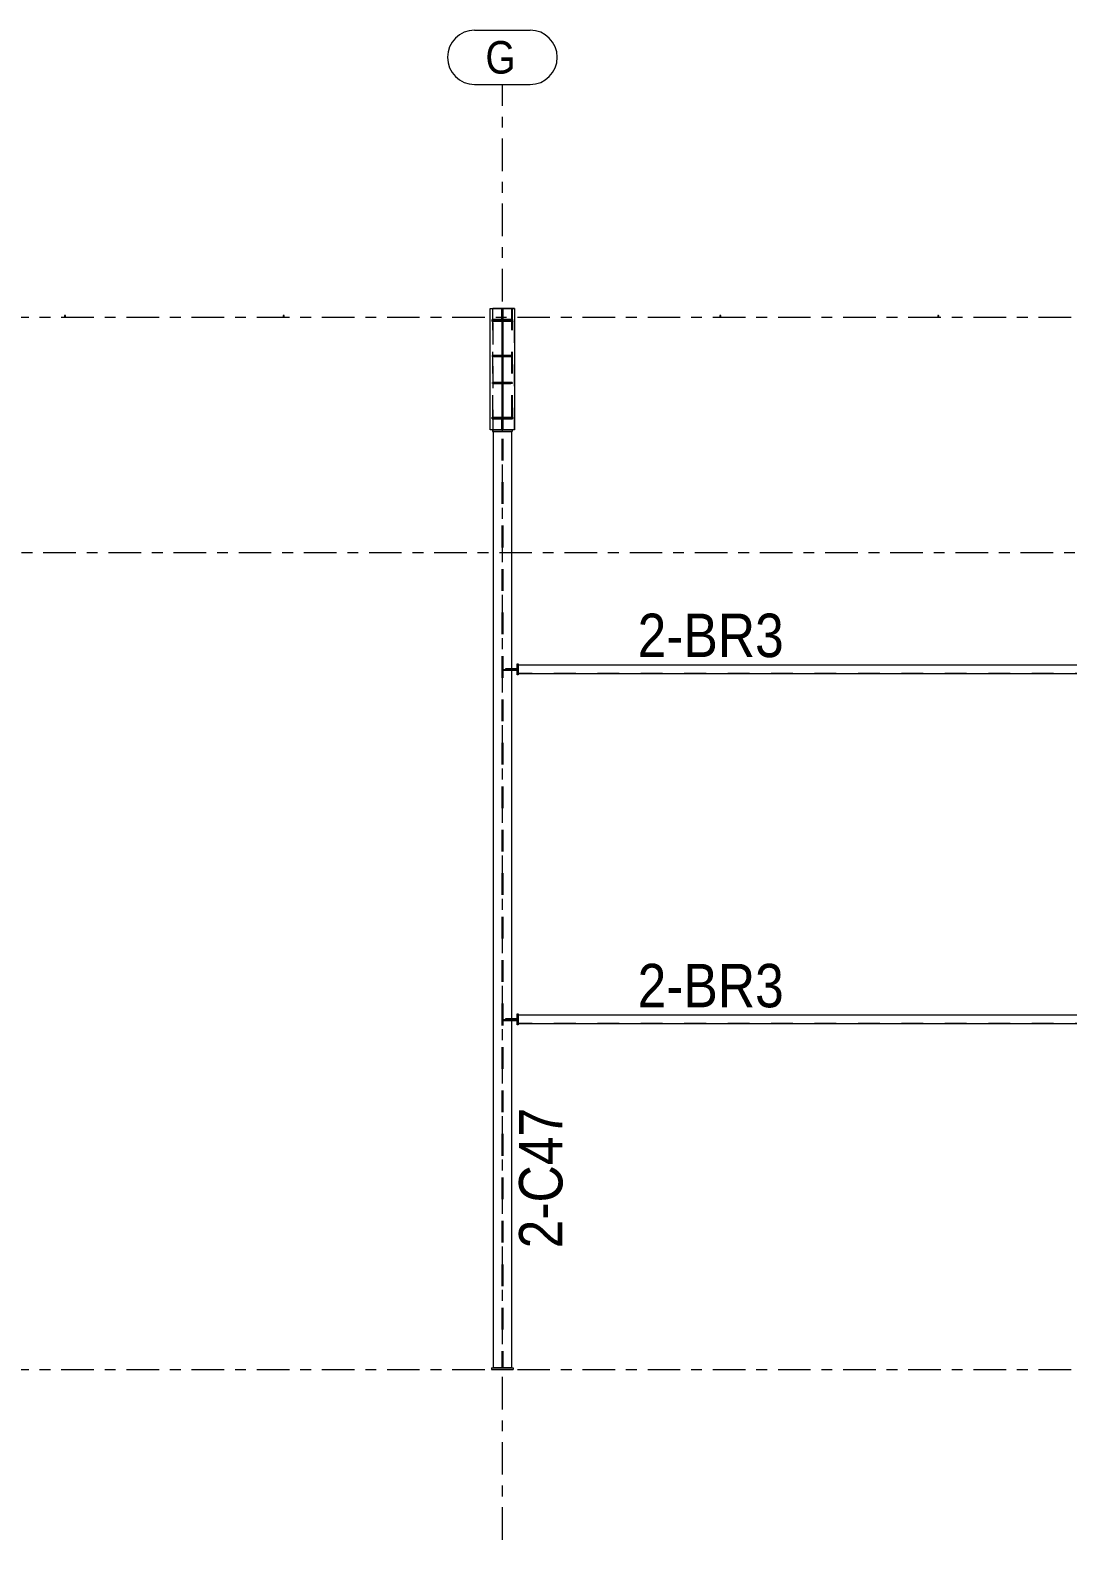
# Model space of a CAD drawing. Header units: millimetres. Extents: x -56 to 1115, y -311 to 509.
# Drawn here: x 626 to 721.6, y 226.4 to 365.3 of the extents above; entities that cross this region are included whole.
import ezdxf

# ---------------------------------------------------------------- set-up
doc = ezdxf.new("R2010")
doc.units = ezdxf.units.MM
for name, pattern in [('XKITLINE00', [0]), ('XKITLINE02', [4, 2, -2]), ('XKITLINE03', [6, 3, -1, 1, -1])]:
    doc.linetypes.add(name, pattern=pattern)
for name, color, linetype, lineweight in [('Part', 2, 'Continuous', 0), ('PartMark', 7, 'Continuous', 0), ('S-grid', 1, 'Continuous', 0)]:
    doc.layers.add(name, color=color, linetype=linetype, lineweight=lineweight)
doc.styles.add('ARIAL', font='ARIAL.TTF')

# ---------------------------------------------------------------- blocks, each defined once
blk = doc.blocks.new('*A131')
at = {"layer": 'Part'}
blk.add_hatch(color=3, dxfattribs=at).paths.add_polyline_path([(629.23, 339.07), (629.27, 339.05), (629.29, 339.02), (629.28, 338.98), (629.24, 338.97), (629.21, 338.98), (629.19, 339.01), (629.2, 339.05)], flags=17)
blk = doc.blocks.new('*A132')
at = {"layer": 'Part'}
blk.add_hatch(color=3, dxfattribs=at).paths.add_polyline_path([(649.37, 339.07), (649.41, 339.05), (649.43, 339.02), (649.42, 338.98), (649.38, 338.97), (649.35, 338.98), (649.33, 339.01), (649.34, 339.05)], flags=17)
blk = doc.blocks.new('*A133')
at = {"layer": 'Part'}
blk.add_hatch(color=3, dxfattribs=at).paths.add_polyline_path([(669.47, 329.43), (669.47, 329.62), (669.56, 329.62), (669.56, 329.43)], flags=17)
blk = doc.blocks.new('*A134')
at = {"layer": 'Part'}
blk.add_hatch(color=3, dxfattribs=at).paths.add_polyline_path([(669.55, 332.8), (669.55, 332.89), (670.23, 332.89), (670.23, 332.8)], flags=17)
blk = doc.blocks.new('*A135')
at = {"layer": 'Part'}
blk.add_hatch(color=3, dxfattribs=at).paths.add_polyline_path([(669.55, 335.3), (669.55, 335.39), (670.23, 335.39), (670.23, 335.3)], flags=17)
blk = doc.blocks.new('*A136')
at = {"layer": 'Part'}
blk.add_hatch(color=3, dxfattribs=at).paths.add_polyline_path([(668.8, 332.8), (668.8, 332.89), (669.48, 332.89), (669.48, 332.8)], flags=17)
blk = doc.blocks.new('*A137')
at = {"layer": 'Part'}
blk.add_hatch(color=3, dxfattribs=at).paths.add_polyline_path([(668.8, 335.3), (668.8, 335.39), (669.48, 335.39), (669.48, 335.3)], flags=17)
blk = doc.blocks.new('*A138')
at = {"layer": 'Part'}
blk.add_hatch(color=3, dxfattribs=at).paths.add_polyline_path([(669.47, 338.6), (669.47, 339.49), (669.56, 339.49), (669.56, 338.6)], flags=17)
blk = doc.blocks.new('*A155')
at = {"layer": 'Part'}
blk.add_hatch(color=3, dxfattribs=at).paths.add_polyline_path([(668.58, 329.62), (668.58, 329.71), (670.45, 329.71), (670.45, 329.62)], flags=17)
blk = doc.blocks.new('*A156')
at = {"layer": 'Part'}
blk.add_hatch(color=3, dxfattribs=at).paths.add_polyline_path([(668.58, 338.51), (668.58, 338.6), (670.45, 338.6), (670.45, 338.51)], flags=17)
blk = doc.blocks.new('*A157')
at = {"layer": 'Part'}
blk.add_hatch(color=3, dxfattribs=at).paths.add_polyline_path([(669.48, 329.71), (669.48, 338.51), (669.55, 338.51), (669.55, 329.71)], flags=17)
blk = doc.blocks.new('*A164')
at = {"layer": 'Part'}
blk.add_hatch(color=3, dxfattribs=at).paths.add_polyline_path([(689.58, 339.07), (689.62, 339.05), (689.64, 339.02), (689.62, 338.98), (689.59, 338.97), (689.55, 338.98), (689.54, 339.01), (689.55, 339.05)], flags=17)
blk = doc.blocks.new('*A165')
at = {"layer": 'Part'}
blk.add_hatch(color=3, dxfattribs=at).paths.add_polyline_path([(709.65, 339.07), (709.69, 339.05), (709.7, 339.02), (709.69, 338.98), (709.66, 338.97), (709.62, 338.98), (709.61, 339.01), (709.62, 339.05)], flags=17)
blk = doc.blocks.new('*A1191')
at = {"layer": 'S-grid', "color": 1, "linetype": 'XKITLINE03', "lineweight": 0}
blk.add_line((-7.1, 338.9), (956.29, 338.9), dxfattribs=at)
blk = doc.blocks.new('*A1192')
at = {"layer": 'S-grid', "color": 1, "linetype": 'XKITLINE03', "lineweight": 0}
blk.add_line((591.24, 317.24), (1107.46, 317.24), dxfattribs=at)
blk = doc.blocks.new('*A1193')
at = {"layer": 'S-grid', "color": 1, "linetype": 'XKITLINE03', "lineweight": 0}
blk.add_line((-7.1, 242.03), (1107.46, 242.03), dxfattribs=at)
blk = doc.blocks.new('*A1694')
at = {"layer": 'S-grid', "color": 1, "linetype": 'XKITLINE03', "lineweight": 0}
blk.add_line((669.52, 226.36), (669.52, 360.33), dxfattribs=at)
at = {"layer": 'S-grid', "color": 3, "style": 'ARIAL', "width": 0.85}
blk.add_text('G', height=3, dxfattribs=at).set_placement((667.96, 361.33))
blk = doc.blocks.new('*A1697')
at = {"layer": 'Part', "color": 2, "linetype": 'XKITLINE00', "lineweight": 0}
for p, q in [((670.97, 274.68), (728.27, 274.68)), ((728.27, 273.85), (670.97, 273.85))]:
    blk.add_line(p, q, dxfattribs=at)
at = {"layer": 'Part', "color": 7, "linetype": 'XKITLINE02', "lineweight": 0}
for p, q in [((670.97, 273.85), (670.97, 274.68)), ((728.27, 274.65), (670.97, 274.65)), ((728.27, 273.88), (670.97, 273.88)), ((728.27, 274.68), (728.27, 273.85))]:
    blk.add_line(p, q, dxfattribs=at)
blk = doc.blocks.new('*A1698')
at = {"layer": 'Part', "color": 2, "linetype": 'XKITLINE00', "lineweight": 0}
for p, q in [((670.97, 306.92), (728.27, 306.92)), ((728.27, 306.09), (670.97, 306.09))]:
    blk.add_line(p, q, dxfattribs=at)
at = {"layer": 'Part', "color": 7, "linetype": 'XKITLINE02', "lineweight": 0}
for p, q in [((670.97, 306.09), (670.97, 306.92)), ((728.27, 306.89), (670.97, 306.89)), ((728.27, 306.12), (670.97, 306.12)), ((728.27, 306.92), (728.27, 306.09))]:
    blk.add_line(p, q, dxfattribs=at)
blk = doc.blocks.new('*A1742')
at = {"layer": 'Part', "color": 7, "linetype": 'XKITLINE02', "lineweight": 0}
for p, q in [((668.68, 328.39), (668.68, 339.72)), ((668.68, 339.72), (670.35, 339.72)), ((669.48, 339.72), (669.48, 242.19)), ((669.55, 339.72), (669.55, 242.19)), ((670.35, 339.72), (670.35, 328.39)), ((670.35, 242.19), (668.68, 242.19))]:
    blk.add_line(p, q, dxfattribs=at)
at = {"layer": 'Part', "color": 2, "linetype": 'XKITLINE00', "lineweight": 0}
for p, q in [((668.68, 328.39), (668.68, 242.19)), ((670.35, 328.39), (670.35, 242.19))]:
    blk.add_line(p, q, dxfattribs=at)
blk = doc.blocks.new('*A1772')
at = {"layer": 'Part', "color": 7, "linetype": 'XKITLINE02', "lineweight": 0}
for p, q in [((669.55, 338.62), (669.48, 338.62)), ((669.48, 338.62), (669.48, 329.64)), ((669.55, 329.64), (669.55, 338.62)), ((669.48, 329.64), (669.55, 329.64))]:
    blk.add_line(p, q, dxfattribs=at)
blk = doc.blocks.new('*A1773')
at = {"layer": 'Part', "color": 7, "linetype": 'XKITLINE02', "lineweight": 0}
for p, q in [((668.58, 329.71), (668.58, 329.55)), ((668.58, 329.64), (670.45, 329.64)), ((668.58, 329.55), (670.45, 329.55)), ((670.45, 329.55), (670.45, 329.71))]:
    blk.add_line(p, q, dxfattribs=at)
blk = doc.blocks.new('*A1774')
at = {"layer": 'Part', "color": 7, "linetype": 'XKITLINE02', "lineweight": 0}
for p, q in [((668.58, 338.7), (668.58, 338.51)), ((670.45, 338.7), (668.58, 338.7)), ((670.45, 338.62), (668.58, 338.62)), ((670.45, 338.51), (670.45, 338.7))]:
    blk.add_line(p, q, dxfattribs=at)
blk = doc.blocks.new('*A1775')
at = {"layer": 'Part', "color": 2, "linetype": 'XKITLINE00', "lineweight": 0}
for start, end in [(51.1129, 231.1129), (231.1129, 51.1129)]:
    blk.add_arc((629.24, 339.02), 0.05, start, end, dxfattribs=at)
blk = doc.blocks.new('*A1776')
at = {"layer": 'Part', "color": 2, "linetype": 'XKITLINE00', "lineweight": 0}
for start, end in [(51.1129, 231.1129), (231.1129, 51.1129)]:
    blk.add_arc((649.38, 339.02), 0.05, start, end, dxfattribs=at)
blk = doc.blocks.new('*A1777')
at = {"layer": 'Part', "color": 7, "linetype": 'XKITLINE02', "lineweight": 0}
for p, q in [((668.6, 339.72), (670.43, 339.72)), ((668.6, 339.72), (668.6, 328.55)), ((670.43, 339.72), (670.43, 328.55))]:
    blk.add_line(p, q, dxfattribs=at)
at = {"layer": 'Part', "color": 2, "linetype": 'XKITLINE00', "lineweight": 0}
for p, q in [((668.6, 328.55), (668.6, 328.39)), ((670.43, 328.39), (668.6, 328.39)), ((670.43, 328.55), (670.43, 328.39))]:
    blk.add_line(p, q, dxfattribs=at)
blk = doc.blocks.new('*A1778')
at = {"layer": 'Part', "color": 7, "linetype": 'XKITLINE02', "lineweight": 0}
for p, q in [((668.6, 339.72), (670.43, 339.72)), ((668.6, 339.72), (668.6, 328.39)), ((670.43, 339.72), (670.43, 328.39)), ((668.6, 328.39), (670.43, 328.39))]:
    blk.add_line(p, q, dxfattribs=at)
blk = doc.blocks.new('*A1779')
at = {"layer": 'Part', "color": 2, "linetype": 'XKITLINE00', "lineweight": 0}
for p, q in [((668.39, 328.55), (668.39, 339.72)), ((668.39, 339.72), (670.64, 339.72)), ((670.64, 339.72), (670.64, 328.55)), ((670.64, 328.55), (668.39, 328.55))]:
    blk.add_line(p, q, dxfattribs=at)
blk = doc.blocks.new('*A1780')
at = {"layer": 'Part', "color": 7, "linetype": 'XKITLINE02', "lineweight": 0}
for p, q in [((668.39, 328.55), (668.39, 339.72)), ((670.64, 339.72), (668.39, 339.72)), ((670.64, 328.55), (670.64, 339.72)), ((670.64, 328.55), (668.39, 328.55))]:
    blk.add_line(p, q, dxfattribs=at)
blk = doc.blocks.new('*A1781')
at = {"layer": 'Part', "color": 2, "linetype": 'XKITLINE00', "lineweight": 0}
for p, q in [((669.47, 328.55), (669.47, 329.62)), ((669.47, 329.62), (669.56, 329.62)), ((669.56, 329.43), (669.47, 329.43)), ((669.56, 329.62), (669.56, 328.55)), ((669.56, 328.55), (669.47, 328.55))]:
    blk.add_line(p, q, dxfattribs=at)
at = {"layer": 'Part', "color": 7, "linetype": 'XKITLINE02', "lineweight": 0}
for p, q in [((669.47, 329.56), (669.56, 329.56)), ((669.47, 329.43), (669.56, 329.43))]:
    blk.add_line(p, q, dxfattribs=at)
blk = doc.blocks.new('*A1782')
at = {"layer": 'Part', "color": 7, "linetype": 'XKITLINE02', "lineweight": 0}
for p, q in [((669.47, 329.62), (669.47, 328.55)), ((669.47, 329.56), (669.56, 329.56)), ((669.47, 329.43), (669.56, 329.43)), ((669.56, 329.62), (669.56, 328.55)), ((669.56, 328.55), (669.47, 328.55))]:
    blk.add_line(p, q, dxfattribs=at)
blk = doc.blocks.new('*A1783')
at = {"layer": 'Part', "color": 7, "linetype": 'XKITLINE02', "lineweight": 0}
for p, q in [((670.3, 329.64), (669.55, 329.64)), ((669.55, 329.64), (669.55, 329.55)), ((669.55, 329.55), (670.3, 329.55)), ((669.67, 329.64), (669.67, 329.55)), ((670.3, 329.55), (670.3, 329.64))]:
    blk.add_line(p, q, dxfattribs=at)
blk = doc.blocks.new('*A1784')
at = {"layer": 'Part', "color": 7, "linetype": 'XKITLINE02', "lineweight": 0}
for p, q in [((669.48, 329.64), (668.73, 329.64)), ((668.73, 329.64), (668.73, 329.55)), ((668.73, 329.55), (669.48, 329.55)), ((669.36, 329.64), (669.36, 329.55)), ((669.48, 329.55), (669.48, 329.64))]:
    blk.add_line(p, q, dxfattribs=at)
blk = doc.blocks.new('*A1785')
at = {"layer": 'Part', "color": 2, "linetype": 'XKITLINE00', "lineweight": 0}
for p, q in [((670.43, 332.89), (669.55, 332.89)), ((669.55, 332.89), (669.55, 332.8)), ((670.43, 332.8), (669.55, 332.8)), ((670.23, 332.8), (670.23, 332.89)), ((670.43, 332.89), (670.43, 332.8))]:
    blk.add_line(p, q, dxfattribs=at)
at = {"layer": 'Part', "color": 7, "linetype": 'XKITLINE02', "lineweight": 0}
blk.add_line((669.67, 332.8), (669.67, 332.89), dxfattribs=at)
blk = doc.blocks.new('*A1786')
at = {"layer": 'Part', "color": 2, "linetype": 'XKITLINE00', "lineweight": 0}
for p, q in [((670.43, 335.39), (669.55, 335.39)), ((669.55, 335.39), (669.55, 335.3)), ((670.43, 335.3), (669.55, 335.3)), ((670.23, 335.3), (670.23, 335.39)), ((670.43, 335.39), (670.43, 335.3))]:
    blk.add_line(p, q, dxfattribs=at)
at = {"layer": 'Part', "color": 7, "linetype": 'XKITLINE02', "lineweight": 0}
blk.add_line((669.67, 335.3), (669.67, 335.39), dxfattribs=at)
blk = doc.blocks.new('*A1787')
at = {"layer": 'Part', "color": 2, "linetype": 'XKITLINE00', "lineweight": 0}
for p, q in [((669.48, 332.89), (668.6, 332.89)), ((668.6, 332.89), (668.6, 332.8)), ((669.48, 332.8), (668.6, 332.8)), ((668.8, 332.8), (668.8, 332.89)), ((669.48, 332.89), (669.48, 332.8))]:
    blk.add_line(p, q, dxfattribs=at)
at = {"layer": 'Part', "color": 7, "linetype": 'XKITLINE02', "lineweight": 0}
blk.add_line((669.36, 332.8), (669.36, 332.89), dxfattribs=at)
blk = doc.blocks.new('*A1788')
at = {"layer": 'Part', "color": 2, "linetype": 'XKITLINE00', "lineweight": 0}
for p, q in [((669.48, 335.39), (668.6, 335.39)), ((668.6, 335.39), (668.6, 335.3)), ((669.48, 335.3), (668.6, 335.3)), ((668.8, 335.3), (668.8, 335.39)), ((669.48, 335.39), (669.48, 335.3))]:
    blk.add_line(p, q, dxfattribs=at)
at = {"layer": 'Part', "color": 7, "linetype": 'XKITLINE02', "lineweight": 0}
blk.add_line((669.36, 335.3), (669.36, 335.39), dxfattribs=at)
blk = doc.blocks.new('*A1789')
at = {"layer": 'Part', "color": 2, "linetype": 'XKITLINE00', "lineweight": 0}
for p, q in [((669.47, 339.72), (669.56, 339.72)), ((669.47, 338.6), (669.47, 339.72)), ((669.47, 339.49), (669.56, 339.49)), ((669.56, 339.72), (669.56, 338.6)), ((669.56, 338.6), (669.47, 338.6))]:
    blk.add_line(p, q, dxfattribs=at)
at = {"layer": 'Part', "color": 7, "linetype": 'XKITLINE02', "lineweight": 0}
for p, q in [((669.47, 338.83), (669.56, 338.83)), ((669.47, 338.69), (669.56, 338.69))]:
    blk.add_line(p, q, dxfattribs=at)
blk = doc.blocks.new('*A1790')
at = {"layer": 'Part', "color": 7, "linetype": 'XKITLINE02', "lineweight": 0}
for p, q in [((669.55, 332.8), (669.55, 332.89)), ((669.55, 332.89), (670.43, 332.89)), ((670.43, 332.8), (669.55, 332.8)), ((669.67, 332.8), (669.67, 332.89)), ((670.43, 332.89), (670.43, 332.8))]:
    blk.add_line(p, q, dxfattribs=at)
blk = doc.blocks.new('*A1791')
at = {"layer": 'Part', "color": 7, "linetype": 'XKITLINE02', "lineweight": 0}
for p, q in [((669.55, 335.3), (669.55, 335.39)), ((669.55, 335.39), (670.43, 335.39)), ((670.43, 335.3), (669.55, 335.3)), ((669.67, 335.3), (669.67, 335.39)), ((670.43, 335.39), (670.43, 335.3))]:
    blk.add_line(p, q, dxfattribs=at)
blk = doc.blocks.new('*A1792')
at = {"layer": 'Part', "color": 7, "linetype": 'XKITLINE02', "lineweight": 0}
for p, q in [((669.48, 332.89), (668.6, 332.89)), ((668.6, 332.8), (668.6, 332.89)), ((669.48, 332.8), (668.6, 332.8)), ((669.36, 332.8), (669.36, 332.89)), ((669.48, 332.8), (669.48, 332.89))]:
    blk.add_line(p, q, dxfattribs=at)
blk = doc.blocks.new('*A1793')
at = {"layer": 'Part', "color": 7, "linetype": 'XKITLINE02', "lineweight": 0}
for p, q in [((669.48, 335.39), (668.6, 335.39)), ((668.6, 335.3), (668.6, 335.39)), ((669.48, 335.3), (668.6, 335.3)), ((669.36, 335.3), (669.36, 335.39)), ((669.48, 335.3), (669.48, 335.39))]:
    blk.add_line(p, q, dxfattribs=at)
blk = doc.blocks.new('*A1794')
at = {"layer": 'Part', "color": 7, "linetype": 'XKITLINE02', "lineweight": 0}
for p, q in [((670.3, 332.89), (669.55, 332.89)), ((669.55, 332.89), (669.55, 332.8)), ((669.55, 332.8), (670.3, 332.8)), ((669.67, 332.89), (669.67, 332.8)), ((670.3, 332.8), (670.3, 332.89))]:
    blk.add_line(p, q, dxfattribs=at)
blk = doc.blocks.new('*A1795')
at = {"layer": 'Part', "color": 7, "linetype": 'XKITLINE02', "lineweight": 0}
for p, q in [((669.48, 332.89), (668.73, 332.89)), ((668.73, 332.89), (668.73, 332.8)), ((668.73, 332.8), (669.48, 332.8)), ((669.36, 332.89), (669.36, 332.8)), ((669.48, 332.8), (669.48, 332.89))]:
    blk.add_line(p, q, dxfattribs=at)
blk = doc.blocks.new('*A1796')
at = {"layer": 'Part', "color": 7, "linetype": 'XKITLINE02', "lineweight": 0}
for p, q in [((670.3, 335.39), (669.55, 335.39)), ((669.55, 335.39), (669.55, 335.3)), ((669.55, 335.3), (670.3, 335.3)), ((669.67, 335.39), (669.67, 335.3)), ((670.3, 335.3), (670.3, 335.39))]:
    blk.add_line(p, q, dxfattribs=at)
blk = doc.blocks.new('*A1797')
at = {"layer": 'Part', "color": 7, "linetype": 'XKITLINE02', "lineweight": 0}
for p, q in [((669.48, 335.39), (668.73, 335.39)), ((668.73, 335.39), (668.73, 335.3)), ((668.73, 335.3), (669.48, 335.3)), ((669.36, 335.39), (669.36, 335.3)), ((669.48, 335.3), (669.48, 335.39))]:
    blk.add_line(p, q, dxfattribs=at)
blk = doc.blocks.new('*A1798')
at = {"layer": 'Part', "color": 7, "linetype": 'XKITLINE02', "lineweight": 0}
for p, q in [((670.3, 338.7), (669.55, 338.7)), ((669.55, 338.7), (669.55, 338.62)), ((669.55, 338.62), (670.3, 338.62)), ((669.67, 338.7), (669.67, 338.62)), ((670.3, 338.62), (670.3, 338.7))]:
    blk.add_line(p, q, dxfattribs=at)
blk = doc.blocks.new('*A1799')
at = {"layer": 'Part', "color": 7, "linetype": 'XKITLINE02', "lineweight": 0}
for p, q in [((669.47, 339.72), (669.47, 338.6)), ((669.47, 339.72), (669.56, 339.72)), ((669.56, 339.72), (669.56, 338.6)), ((669.47, 338.83), (669.56, 338.83)), ((669.47, 338.69), (669.56, 338.69))]:
    blk.add_line(p, q, dxfattribs=at)
blk = doc.blocks.new('*A1800')
at = {"layer": 'Part', "color": 7, "linetype": 'XKITLINE02', "lineweight": 0}
for p, q in [((669.48, 338.7), (668.73, 338.7)), ((668.73, 338.7), (668.73, 338.62)), ((668.73, 338.62), (669.48, 338.62)), ((669.36, 338.7), (669.36, 338.62)), ((669.48, 338.62), (669.48, 338.7))]:
    blk.add_line(p, q, dxfattribs=at)
blk = doc.blocks.new('*A1855')
at = {"layer": 'Part', "color": 2, "linetype": 'XKITLINE00', "lineweight": 0}
for p, q in [((668.52, 242.19), (668.52, 242.03)), ((668.52, 242.19), (670.52, 242.19)), ((668.52, 242.03), (670.52, 242.03)), ((670.52, 242.19), (670.52, 242.03))]:
    blk.add_line(p, q, dxfattribs=at)
blk = doc.blocks.new('*A1856')
at = {"layer": 'Part', "color": 2, "linetype": 'XKITLINE00', "lineweight": 0}
for p, q in [((670.88, 273.77), (670.88, 274.77)), ((670.88, 274.77), (670.97, 274.77)), ((670.97, 273.77), (670.88, 273.77)), ((670.97, 274.77), (670.97, 273.77))]:
    blk.add_line(p, q, dxfattribs=at)
blk = doc.blocks.new('*A1857')
at = {"layer": 'Part', "color": 7, "linetype": 'XKITLINE02', "lineweight": 0}
for p, q in [((669.8, 274.31), (669.8, 274.22)), ((670.35, 274.31), (669.8, 274.31)), ((670.8, 274.22), (669.8, 274.22))]:
    blk.add_line(p, q, dxfattribs=at)
at = {"layer": 'Part', "color": 2, "linetype": 'XKITLINE00', "lineweight": 0}
for p, q in [((670.88, 274.31), (670.35, 274.31)), ((670.88, 274.22), (670.8, 274.22)), ((670.88, 274.31), (670.88, 274.22))]:
    blk.add_line(p, q, dxfattribs=at)
blk = doc.blocks.new('*A1858')
at = {"layer": 'Part', "color": 7, "linetype": 'XKITLINE02', "lineweight": 0}
for p, q in [((669.55, 274.22), (669.55, 274.14)), ((670.35, 274.22), (669.55, 274.22)), ((670.35, 274.14), (669.55, 274.14)), ((669.67, 274.22), (669.67, 274.14))]:
    blk.add_line(p, q, dxfattribs=at)
at = {"layer": 'Part', "color": 2, "linetype": 'XKITLINE00', "lineweight": 0}
for p, q in [((670.8, 274.22), (670.35, 274.22)), ((670.8, 274.14), (670.35, 274.14)), ((670.8, 274.22), (670.8, 274.14))]:
    blk.add_line(p, q, dxfattribs=at)
blk = doc.blocks.new('*A1859')
at = {"layer": 'Part', "color": 7, "linetype": 'XKITLINE02', "lineweight": 0}
for p, q in [((669.55, 306.46), (669.55, 306.38)), ((670.35, 306.46), (669.55, 306.46)), ((670.35, 306.38), (669.55, 306.38)), ((669.67, 306.46), (669.67, 306.38))]:
    blk.add_line(p, q, dxfattribs=at)
at = {"layer": 'Part', "color": 2, "linetype": 'XKITLINE00', "lineweight": 0}
for p, q in [((670.8, 306.46), (670.35, 306.46)), ((670.8, 306.38), (670.35, 306.38)), ((670.8, 306.46), (670.8, 306.38))]:
    blk.add_line(p, q, dxfattribs=at)
blk = doc.blocks.new('*A1860')
at = {"layer": 'Part', "color": 7, "linetype": 'XKITLINE02', "lineweight": 0}
for p, q in [((669.8, 306.55), (669.8, 306.46)), ((670.35, 306.55), (669.8, 306.55)), ((670.8, 306.46), (669.8, 306.46))]:
    blk.add_line(p, q, dxfattribs=at)
at = {"layer": 'Part', "color": 2, "linetype": 'XKITLINE00', "lineweight": 0}
for p, q in [((670.88, 306.55), (670.35, 306.55)), ((670.88, 306.46), (670.8, 306.46)), ((670.88, 306.55), (670.88, 306.46))]:
    blk.add_line(p, q, dxfattribs=at)
blk = doc.blocks.new('*A1861')
at = {"layer": 'Part', "color": 2, "linetype": 'XKITLINE00', "lineweight": 0}
for p, q in [((670.88, 306), (670.88, 307)), ((670.88, 307), (670.97, 307)), ((670.97, 306), (670.88, 306)), ((670.97, 307), (670.97, 306))]:
    blk.add_line(p, q, dxfattribs=at)
blk = doc.blocks.new('*A1862')
at = {"layer": 'Part', "color": 2, "linetype": 'XKITLINE00', "lineweight": 0}
for p, q in [((668.58, 329.71), (670.45, 329.71)), ((668.58, 329.55), (668.58, 329.71)), ((668.58, 329.62), (670.45, 329.62)), ((669.47, 329.55), (668.58, 329.55)), ((670.45, 329.55), (669.56, 329.55)), ((670.45, 329.71), (670.45, 329.55))]:
    blk.add_line(p, q, dxfattribs=at)
at = {"layer": 'Part', "color": 7, "linetype": 'XKITLINE02', "lineweight": 0}
for p, q in [((668.58, 329.64), (670.45, 329.64)), ((669.56, 329.55), (669.47, 329.55))]:
    blk.add_line(p, q, dxfattribs=at)
blk = doc.blocks.new('*A1863')
at = {"layer": 'Part', "color": 2, "linetype": 'XKITLINE00', "lineweight": 0}
for p, q in [((669.47, 338.7), (668.58, 338.7)), ((668.58, 338.51), (668.58, 338.7)), ((670.45, 338.6), (668.58, 338.6)), ((670.45, 338.51), (668.58, 338.51)), ((670.45, 338.7), (669.56, 338.7)), ((670.45, 338.7), (670.45, 338.51))]:
    blk.add_line(p, q, dxfattribs=at)
at = {"layer": 'Part', "color": 7, "linetype": 'XKITLINE02', "lineweight": 0}
for p, q in [((668.58, 338.62), (670.45, 338.62)), ((669.56, 338.7), (669.47, 338.7))]:
    blk.add_line(p, q, dxfattribs=at)
blk = doc.blocks.new('*A1864')
at = {"layer": 'Part', "color": 7, "linetype": 'XKITLINE02', "lineweight": 0}
for p, q in [((669.55, 338.62), (669.48, 338.62)), ((669.48, 338.62), (669.48, 338.51)), ((669.55, 338.62), (669.55, 338.51)), ((669.48, 329.71), (669.48, 329.64)), ((669.48, 329.64), (669.55, 329.64)), ((669.55, 329.71), (669.55, 329.64))]:
    blk.add_line(p, q, dxfattribs=at)
at = {"layer": 'Part', "color": 2, "linetype": 'XKITLINE00', "lineweight": 0}
for p, q in [((669.48, 338.51), (669.55, 338.51)), ((669.48, 338.51), (669.48, 329.71)), ((669.55, 338.51), (669.55, 329.71)), ((669.48, 329.71), (669.55, 329.71))]:
    blk.add_line(p, q, dxfattribs=at)
blk = doc.blocks.new('*A1865')
at = {"layer": 'S-grid', "color": 1, "linetype": 'XKITLINE00', "lineweight": 0}
for p, q in [((666.96, 365.33), (672.07, 365.33)), ((666.96, 360.33), (672.07, 360.33))]:
    blk.add_line(p, q, dxfattribs=at)
for centre, start, end in [((666.96, 362.83), 90, 270), ((672.07, 362.83), 270, 90)]:
    blk.add_arc(centre, 2.5, start, end, dxfattribs=at)
blk = doc.blocks.new('*A1894')
at = {"layer": 'Part', "color": 2, "linetype": 'XKITLINE00', "lineweight": 0}
for start, end in [(51.1129, 231.1129), (231.1129, 51.1129)]:
    blk.add_arc((689.59, 339.02), 0.05, start, end, dxfattribs=at)
blk = doc.blocks.new('*A1895')
at = {"layer": 'Part', "color": 2, "linetype": 'XKITLINE00', "lineweight": 0}
for start, end in [(51.1129, 231.1129), (231.1129, 51.1129)]:
    blk.add_arc((709.66, 339.02), 0.05, start, end, dxfattribs=at)
blk = doc.blocks.new('*A2412')
at = {"layer": 'PartMark', "color": 3, "style": 'ARIAL', "width": 0.85}
blk.add_text('2-C47', height=4, rotation=90.0002, dxfattribs=at).set_placement((675.05, 253.19))
blk = doc.blocks.new('*A2420')
at = {"layer": 'PartMark', "color": 3, "style": 'ARIAL', "width": 0.85}
blk.add_text('2-BR3', height=4, dxfattribs=at).set_placement((681.97, 275.38))
blk = doc.blocks.new('*A2421')
at = {"layer": 'PartMark', "color": 3, "style": 'ARIAL', "width": 0.85}
blk.add_text('2-BR3', height=4, dxfattribs=at).set_placement((681.97, 307.62))

msp = doc.modelspace()

# ---------------------------------------------------------------- block references
at = {"lineweight": 0}
for name in ['*A1865', '*A1694', '*A1191', '*A1779', '*A1780', '*A1777', '*A1778', '*A1742', '*A1789', '*A1799', '*A138', '*A1775', '*A131', '*A1776', '*A132', '*A1774', '*A1863', '*A156', '*A1800', '*A1772', '*A1864', '*A157', '*A1798', '*A1894', '*A164', '*A1895', '*A165', '*A1788', '*A1793', '*A1797', '*A137', '*A135', '*A1786', '*A1791', '*A1796', '*A1787', '*A1792', '*A1795', '*A136', '*A134', '*A1785', '*A1790', '*A1794', '*A155', '*A1773', '*A1862', '*A1784', '*A133', '*A1781', '*A1782', '*A1783', '*A1192', '*A2421', '*A1859', '*A1860', '*A1861', '*A1698', '*A2420', '*A1858', '*A1857', '*A1856', '*A1697', '*A2412', '*A1193', '*A1855']:
    msp.add_blockref(name, (0, 0), dxfattribs=at)

doc.saveas('drawing.dxf')
